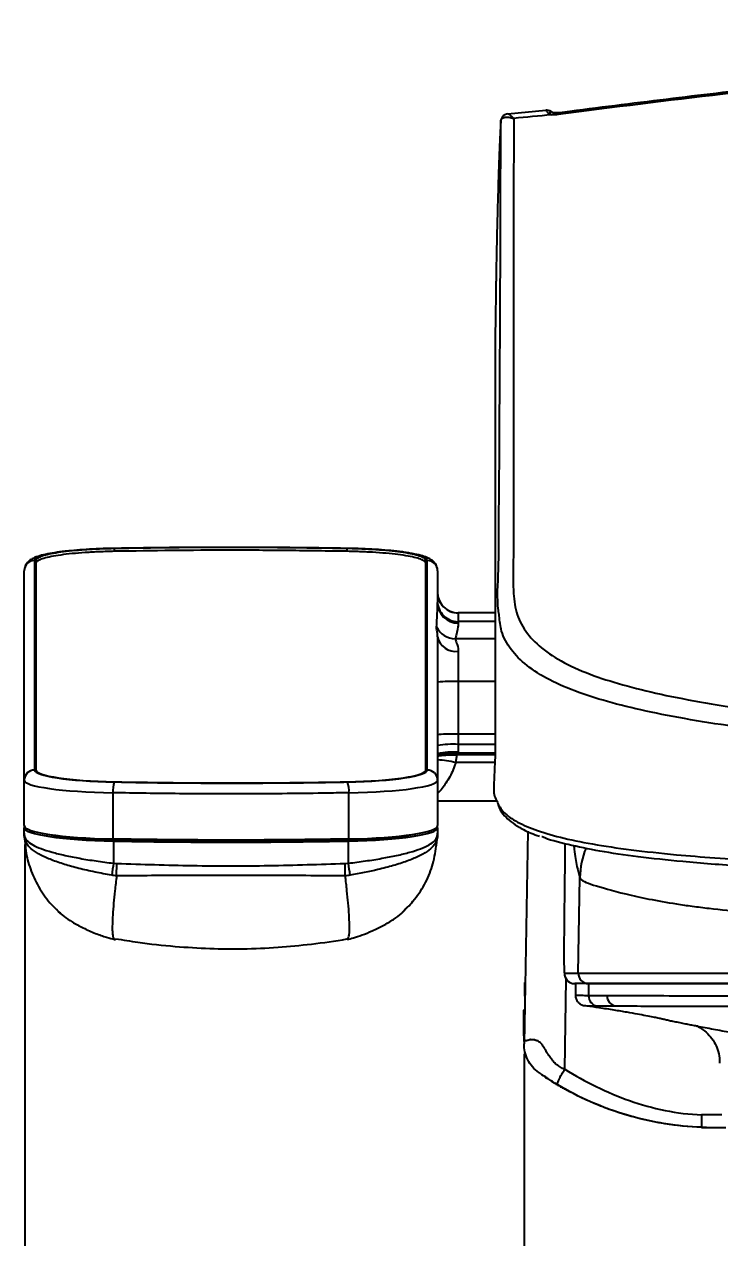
# Model space of a CAD drawing. Header units: millimetres. Extents: x 51 to 1323, y -33 to 865.
# Drawn here: x 775.6 to 876.6, y 61.4 to 237.6 of the extents above; entities that cross this region are included whole.
import ezdxf

# ---------------------------------------------------------------- set-up
doc = ezdxf.new("R2010")
doc.units = ezdxf.units.MM
doc.header["$LTSCALE"] = 20
doc.layers.add('____', color=7, linetype='Continuous')
doc.styles.add('style1', font='gbeitc.shx')
doc.styles.add('유형1', font='gbeitc.shx', dxfattribs={"height": 8})
doc.dimstyles.new('ISO-25', dxfattribs={"dimtxt": 2.5, "dimasz": 3, "dimexe": 1.25, "dimexo": 0.5, "dimgap": 1, "dimtad": 3, "dimtoh": 1, "dimdsep": 46, "dimtxsty": '유형1', "dimcen": 2.5, "dimclrd": 5, "dimclre": 5, "dimclrt": 5, "dimadec": 0, "dimazin": 0, "dimtfac": 1, "dimtmove": 0, "dimatfit": 3, "dimfxl": 1, "dimarcsym": 0})

# ---------------------------------------------------------------- blocks, each defined once
blk = doc.blocks.new('*D7')
at = {"layer": '____', "color": 2, "lineweight": -2, "transparency": 16777216}
for p, q in [((848.19, 88.12), (848.19, 23.41)), ((1247.8, 88.92), (1247.8, 23.41)), ((858.19, 25.91), (1237.8, 25.91))]:
    blk.add_line(p, q, dxfattribs=at)
at = {"layer": '____', "color": 2, "transparency": 16777216}
for points in [[(858.19, 27.57), (858.19, 24.24), (848.19, 25.91)], [(1237.8, 27.57), (1237.8, 24.24), (1247.8, 25.91)]]:
    blk.add_solid(points, dxfattribs=at)
at = {"layer": 'Defpoints', "color": 0, "transparency": 16777216}
for p in [(1247.8, 89.92), (848.19, 89.12), (1247.8, 25.91)]:
    blk.add_point(p, dxfattribs=at)
at = {"layer": '____', "color": 2, "transparency": 16777216, "insert": (1047.99, 32.91), "char_height": 12, "attachment_point": 5, "style": 'style1'}
blk.add_mtext('400', dxfattribs=at)
blk = doc.blocks.new('*D8')
at = {"layer": '____', "color": 2, "lineweight": -2, "transparency": 16777216}
for p, q in [((775.68, 118.5), (775.68, -5.75)), ((1247.8, 87.92), (1247.8, -5.75)), ((785.68, -3.25), (1237.8, -3.25))]:
    blk.add_line(p, q, dxfattribs=at)
at = {"layer": '____', "color": 2, "transparency": 16777216}
for points in [[(785.68, -1.59), (785.68, -4.92), (775.68, -3.25)], [(1237.8, -1.59), (1237.8, -4.92), (1247.8, -3.25)]]:
    blk.add_solid(points, dxfattribs=at)
at = {"layer": 'Defpoints', "color": 0, "transparency": 16777216}
for p in [(775.68, 119.5), (1247.8, 88.92), (1247.8, -3.25)]:
    blk.add_point(p, dxfattribs=at)
at = {"layer": '____', "color": 2, "transparency": 16777216, "insert": (1011.74, 3.75), "char_height": 12, "attachment_point": 5, "style": 'style1'}
blk.add_mtext('472', dxfattribs=at)
blk = doc.blocks.new('*D9')
at = {"layer": '____', "color": 2, "lineweight": -2, "transparency": 16777216}
for p, q in [((1251.98, 132.02), (1251.98, -32.62)), ((775.68, 117.5), (775.68, -32.62)), ((1241.98, -30.12), (785.68, -30.12))]:
    blk.add_line(p, q, dxfattribs=at)
at = {"layer": '____', "color": 2, "transparency": 16777216}
for points in [[(785.68, -28.46), (785.68, -31.79), (775.68, -30.12)], [(1241.98, -28.46), (1241.98, -31.79), (1251.98, -30.12)]]:
    blk.add_solid(points, dxfattribs=at)
at = {"layer": 'Defpoints', "color": 0, "transparency": 16777216}
for p in [(1251.98, 133.02), (775.68, 118.5), (775.68, -30.12)]:
    blk.add_point(p, dxfattribs=at)
at = {"layer": '____', "color": 2, "transparency": 16777216, "insert": (1013.83, -23.12), "char_height": 12, "attachment_point": 5, "style": 'style1'}
blk.add_mtext('476', dxfattribs=at)

msp = doc.modelspace()

# ---------------------------------------------------------------- linework, layer by layer
at = {"color": 7, "linetype": 'Continuous', "lineweight": 25}
for p, q in [((851.35, 225.06), (845.82, 224.52)), ((851.47, 225.09), (851.36, 225.09)), ((851.36, 225.09), (851.42, 225.09)), ((788.72, 161.05), (788.72, 161.45)), ((822.52, 161.05), (822.52, 161.45)), ((777.12, 159.73), (777.12, 129.32)), ((777.32, 159.73), (777.32, 129.32)), ((833.92, 129.32), (833.92, 159.73)), ((834.12, 129.32), (834.12, 159.73)), ((775.62, 127.83), (775.62, 158.24)), ((835.62, 158.24), (835.62, 153.62)), ((835.61, 153.17), (835.62, 153.62)), ((843.99, 152.11), (838.62, 152.11)), ((838.62, 152.11), (838.62, 152.1)), ((838.62, 152.1), (838.62, 150.85)), ((843.99, 152.1), (838.62, 152.1)), ((838.62, 150.85), (838.62, 150.63)), ((843.99, 150.85), (838.62, 150.85)), ((835.62, 148.64), (835.62, 127.83)), ((843.99, 148.36), (838.18, 148.36)), ((838.62, 146.55), (838.62, 142.17)), ((838.62, 142.17), (838.62, 134.53)), ((843.99, 142.17), (838.62, 142.17)), ((838.62, 134.53), (838.62, 133.03)), ((843.99, 134.53), (838.62, 134.53)), ((838.62, 133.03), (838.62, 131.88)), ((843.99, 133.03), (838.62, 133.03)), ((843.99, 131.69), (835.62, 131.69)), ((838.42, 131.53), (838.24, 130.4)), ((843.93, 130.4), (838.24, 130.4)), ((843.98, 131.53), (838.42, 131.53)), ((843.99, 131.73), (838.62, 131.73)), ((775.62, 121.24), (775.62, 127.83)), ((835.62, 127.83), (835.62, 121.24)), ((788.49, 126), (788.49, 119.3)), ((822.76, 119.3), (822.76, 126)), ((835.62, 124.82), (844.2, 124.82)), ((775.62, 121.24), (775.62, 120.94)), ((775.62, 120.16), (775.62, 120.94)), ((835.62, 120.94), (835.62, 121.24)), ((835.62, 120.94), (835.62, 120.16)), ((848.71, 120.44), (848.18, 89.58)), ((788.56, 119), (788.56, 115.78)), ((822.68, 115.78), (822.68, 119)), ((788.56, 115.78), (789.05, 115.72)), ((789.02, 113.95), (789.05, 115.72)), ((822.19, 115.72), (822.68, 115.78)), ((822.22, 113.96), (822.19, 115.75)), ((856.05, 99.83), (856.29, 113.7)), ((830.93, 109.1), (831.27, 109.46)), ((788.7, 104.73), (788.88, 104.71)), ((854.03, 99.83), (856.05, 99.83)), ((854.08, 85.87), (854.3, 98.96)), ((856.05, 99.83), (944.25, 99.83)), ((848.27, 98.45), (848.33, 98.45)), ((848.27, 98.45), (848.28, 98.45)), ((848.34, 94.43), (848.27, 98.45)), ((848.28, 98.45), (848.33, 98.45)), ((857.55, 98.3), (855.53, 98.3)), ((855.64, 98.3), (855.64, 96.61)), ((857.55, 98.3), (857.55, 96.53)), ((857.55, 98.3), (953.01, 98.3)), ((945.29, 98.3), (857.55, 98.3)), ((855.64, 96.61), (855.64, 96.61)), ((848.26, 94.43), (848.09, 94.43)), ((858.61, 95.07), (858.76, 95.06)), ((848.1, 91.46), (848.13, 89.92)), ((848.1, 91.46), (848.21, 91.46)), ((876.91, 79.26), (873.96, 79.26)), ((873.96, 77.43), (877.47, 77.43))]:
    msp.add_line(p, q, dxfattribs=at)
at = {"color": 7, "linetype": 'Continuous', "lineweight": 25, "flags": 128}
msp.add_lwpolyline([(853.31, 224.7), (853.3, 224.7), (853.21, 224.62), (853.15, 224.44)], dxfattribs=at)
at = {"color": 7, "linetype": 'Continuous', "lineweight": 25}
for centre, radius, start, end in [((851.46, 224.09), 1, 89.5017, 92.435), ((777.11, 158.23), 1.49, 89.7554, 179.7528), ((834.13, 158.23), 1.49, 0.2472, 90.2455), ((838.62, 155.11), 3, 180, 270), ((838.62, 155.1), 3, 180.0393, 270.0393), ((838.62, 153.84), 3, 180.0393, 270.0393), ((838.62, 153.63), 3, 180.045, 270.0449), ((838.19, 151.37), 3.01, 205.6099, 269.9185), ((838.23, 149.2), 2.67, 192.0219, 278.3309), ((837.87, 120.6), 21.58, 88.0109, 95.9867), ((837.87, 117.96), 15.09, 87.1584, 98.5822), ((837.87, 117.43), 14.47, 87.0366, 98.9552), ((833.6, 107.91), 22.97, 78.3419, 84.9471), ((777.11, 127.82), 1.49, 89.7554, 179.7528), ((834.13, 127.82), 1.49, 0.2472, 90.2455), ((792.34, 126.27), 3.87, 160.4536, 184.0057), ((818.9, 126.27), 3.87, 355.9953, 19.547), ((868.27, 113.47), 11.98, 157.8922, 178.9258), ((823.53, 109.95), 35.44, 170.5341, 173.3925), ((787.71, 109.95), 35.44, 6.6056, 9.4642), ((855.53, 99.8), 1.5, 178.997, 269.9969), ((857.55, 99.8), 1.5, 178.9929, 269.9925), ((859.05, 96.53), 1.5, 179.995, 258.8144), ((861.72, 96.53), 1.5, 179.7878, 258.3792), ((875.53, 121.43), 44, 235.7197, 236.8939), ((875.53, 121.43), 44, 236.8939, 236.9081)]:
    msp.add_arc(centre, radius, start, end, dxfattribs=at)
for centre, major_axis, ratio, start_param, end_param in [((790.62, 159.73), (13.5, 0), 0.130668, 1.713967, 3.141592), ((820.62, 159.73), (13.5, 0), 0.130668, 6.283184, 7.710809), ((838.62, 134.4), (3, 0), 0.042521, 1.570796, 3.141593), ((835.32, 131.88), (3.3, 0), 0.999997, 6.239788, 6.283185), ((790.62, 129.32), (13.5, 0), 0.13093, 3.141592, 4.569538), ((790.62, 129.32), (13.3, 0), 0.13093, 3.141592, 4.569538), ((820.62, 129.32), (13.3, 0), 0.13093, 4.855237, 6.283184), ((820.62, 129.32), (13.5, 0), 0.13093, 4.855237, 6.283184), ((790.62, 127.83), (15, 0), 0.12307, 3.141592, 4.569538), ((820.62, 127.83), (15, 0), 0.12307, 4.855237, 6.283184), ((790.62, 121.24), (15, 0), 0.13093, 3.141592, 4.569538), ((790.62, 120.94), (15, 0), 0.13093, 3.141592, 4.574911), ((790.62, 120.94), (13.7, 0), 0.13093, 3.680254, 4.569538), ((820.62, 120.94), (13.7, 0), 0.13093, 4.855237, 5.744522), ((820.62, 120.94), (15, 0), 0.13093, 4.849857, 6.283184), ((820.62, 121.24), (15, 0), 0.13093, 4.855237, 6.283184), ((848.14, 91.43), (-0.05, 3), 0.013961, 6.282942, 7.84501)]:
    msp.add_ellipse(centre, major_axis=major_axis, ratio=ratio, start_param=start_param, end_param=end_param, dxfattribs=at)
for points, knots in [([(1047.96, 237.33), (1039.73, 237.33), (1031.51, 237.26), (1015.06, 236.99), (1006.85, 236.78), (982.25, 235.96), (965.91, 235.14), (945.55, 233.78), (941.48, 233.49), (933.36, 232.88), (929.3, 232.56), (917.16, 231.55), (909.1, 230.81), (893.02, 229.2), (885, 228.34), (869.03, 226.48), (861.07, 225.49), (853.15, 224.44)], [0, 0, 0, 0, 0.125, 0.125, 0.25, 0.25, 0.5, 0.5, 0.5625, 0.5625, 0.625, 0.625, 0.75, 0.75, 0.875, 0.875, 1, 1, 1, 1]), ([(1047.96, 237.55), (1042.95, 237.55), (1032.66, 237.56), (1017.29, 237.28), (1002.11, 236.86), (987.46, 236.33), (972.96, 235.67), (958.36, 234.85), (943.55, 233.88), (928.73, 232.76), (913.88, 231.48), (899.04, 230.06), (884.31, 228.5), (869.58, 226.76), (859.29, 225.49), (853.82, 224.75), (853.31, 224.68)], [0, 0, 0, 0, 0.0763167, 0.1565265, 0.2339624, 0.3075817, 0.3801005, 0.4555315, 0.5313349, 0.6075062, 0.6840301, 0.7608891, 0.8380677, 0.9135975, 0.9919309, 1, 1, 1, 1]), ([(844.79, 223.47), (844.8, 223.63), (844.86, 223.76), (845.02, 223.9), (845.08, 223.94), (845.23, 224.01), (845.3, 224.04), (845.56, 224.09), (845.76, 224.09), (846.09, 224.04), (846.2, 224.02), (846.37, 223.98), (846.43, 223.96), (846.55, 223.92), (846.61, 223.9), (846.67, 223.88)], [0, 0, 0, 0, 0.25, 0.25, 0.375, 0.375, 0.5, 0.5, 0.75, 0.75, 0.875, 0.875, 0.9375, 0.9375, 1, 1, 1, 1]), ([(845.82, 224.54), (845.68, 224.52), (845.41, 224.47), (845.05, 224.19), (844.84, 223.85), (844.82, 223.61), (844.81, 223.52)], [0, 0, 0, 0, 0.294846, 0.561288, 0.826249, 1, 1, 1, 1]), ([(845.82, 224.53), (845.82, 224.54), (845.86, 224.6), (846.17, 224.38), (846.49, 224.07), (846.63, 223.93), (846.66, 223.89), (846.67, 223.88), (846.67, 223.88)], [0, 0, 0, 0, 0.036709, 0.633353, 0.912373, 0.977371, 0.995585, 1, 1, 1, 1]), ([(846.67, 223.88), (846.67, 221.18), (846.67, 215.78), (846.66, 208.6), (846.66, 201.99), (846.65, 195.21), (846.64, 188.38), (846.64, 181.67), (846.64, 174.7), (846.62, 167.73), (846.67, 161.02), (846.51, 155.95), (846.9, 152.16), (848.28, 149.41), (850.56, 146.98), (853.86, 144.84), (858.04, 143.03), (863.03, 141.48), (868.68, 140.12), (875.24, 138.9), (881.2, 137.96), (885.31, 137.47), (886.62, 137.31)], [0, 0, 0, 0, 0.0397605, 0.0795699, 0.1194031, 0.1591961, 0.2135662, 0.2679624, 0.3223461, 0.4019506, 0.4815866, 0.5612083, 0.6098715, 0.6586494, 0.7074508, 0.7561993, 0.8048378, 0.8483655, 0.8920475, 0.935789, 0.9795075, 1, 1, 1, 1]), ([(851.36, 225.09), (851.38, 225.08), (851.39, 225.06), (851.43, 224.98), (851.46, 224.92), (851.56, 224.78), (851.63, 224.7), (851.8, 224.58), (851.86, 224.54), (852.01, 224.47), (852.09, 224.44), (852.18, 224.41)], [0, 0, 0, 0, 0.25, 0.25, 0.5, 0.5, 0.75, 0.75, 0.875, 0.875, 1, 1, 1, 1]), ([(852.23, 224.78), (852.21, 224.8), (852.15, 224.86), (851.91, 225.01), (851.63, 225.1), (851.46, 225.08), (851.42, 225.08)], [0, 0, 0, 0, 0.175933, 0.453633, 0.852682, 1, 1, 1, 1]), ([(852.23, 224.77), (852.22, 224.78), (852.16, 224.85), (852.05, 224.88), (851.95, 224.85), (851.91, 224.79), (851.9, 224.74), (851.91, 224.7), (851.92, 224.66), (851.93, 224.64), (851.95, 224.6), (851.97, 224.57), (851.99, 224.55), (852.01, 224.53), (852.03, 224.51), (852.04, 224.5), (852.06, 224.49), (852.07, 224.48), (852.09, 224.47), (852.1, 224.46), (852.12, 224.44), (852.14, 224.43), (852.17, 224.41), (852.18, 224.41)], [0, 0, 0, 0, 0.065257, 0.250876, 0.409358, 0.521185, 0.605664, 0.671951, 0.677236, 0.729511, 0.772255, 0.79522, 0.826712, 0.853061, 0.875217, 0.881381, 0.899126, 0.914153, 0.9269, 0.93773, 0.942061, 0.981103, 1, 1, 1, 1]), ([(853.31, 224.71), (853.29, 224.7), (853.08, 224.67), (852.74, 224.67), (852.38, 224.71), (852.23, 224.78), (852.24, 224.78), (852.24, 224.77)], [0, 0, 0, 0, 0.040011, 0.316378, 0.572972, 0.849365, 1, 1, 1, 1]), ([(844.58, 151.67), (844.53, 151.94), (844.2, 153.91), (844.55, 158.29), (844.5, 165.15), (844.59, 172.31), (844.62, 179.39), (844.66, 186.16), (844.7, 193.12), (844.73, 200.16), (844.76, 207.19), (844.78, 214.84), (844.79, 220.59), (844.79, 223.47)], [0, 0, 0, 0, 0.021719, 0.160712, 0.299734, 0.438698, 0.531318, 0.623959, 0.716556, 0.787401, 0.858325, 0.929209, 1, 1, 1, 1]), ([(844.79, 223.35), (844.73, 222.32), (844.67, 221), (844.55, 217.83), (844.48, 215.99), (844.42, 213.86)], [0, 0, 0, 0, 0.5, 0.5, 1, 1, 1, 1]), ([(844.42, 213.86), (844.4, 213.43), (844.39, 212.97), (844.36, 211.99), (844.35, 211.48), (844.3, 209.89), (844.28, 208.76), (844.24, 207.25), (844.23, 206.94), (844.22, 206.32), (844.21, 206.01), (844.19, 205.07), (844.18, 204.44), (844.16, 203.16), (844.14, 202.51), (844.13, 201.53), (844.12, 201.2), (844.11, 200.54), (844.1, 200.22), (844.08, 198.59), (844.06, 197.32), (844.04, 195.75), (844.03, 195.44), (844.02, 194.82), (844.02, 194.52), (844.01, 193.63), (844, 193.05), (843.99, 191.93), (843.99, 191.38), (843.98, 190.33), (843.98, 189.83), (843.97, 188.41), (843.97, 187.58), (843.97, 186.85)], [0, 0, 0, 0, 0.0625, 0.0625, 0.125, 0.125, 0.25, 0.25, 0.28125, 0.28125, 0.3125, 0.3125, 0.375, 0.375, 0.4375, 0.4375, 0.46875, 0.46875, 0.5, 0.5, 0.625, 0.625, 0.65625, 0.65625, 0.6875, 0.6875, 0.75, 0.75, 0.8125, 0.8125, 0.875, 0.875, 1, 1, 1, 1]), ([(843.97, 186.85), (843.97, 183.73), (843.99, 180.77), (844, 175.2), (844, 172.58), (844, 170.13)], [0, 0, 0, 0, 0.5, 0.5, 1, 1, 1, 1]), ([(844, 170.13), (844, 168.51), (844, 164.31), (844, 158.62), (843.99, 153), (843.99, 148.23), (843.99, 143.61), (843.99, 139.19), (843.98, 135.11), (844.03, 131.85), (843.87, 129.17), (843.78, 126.99), (843.77, 125.57), (844.17, 124.92), (844.21, 124.84)], [0, 0, 0, 0, 0.0521443, 0.135696, 0.2193689, 0.30313, 0.386802, 0.4976235, 0.6084792, 0.7193222, 0.8088724, 0.8984585, 0.987988, 1, 1, 1, 1]), ([(788.67, 161.48), (788.3, 161.48), (787.25, 161.45), (785.56, 161.38), (783.66, 161.26), (781.91, 161.1), (780.34, 160.91), (778.97, 160.68), (777.82, 160.4), (777.01, 160.11), (776.41, 159.76), (775.97, 159.34), (775.67, 158.81), (775.63, 158.4), (775.62, 158.24)], [0, 0, 0, 0, 0.054044, 0.157096, 0.260396, 0.364067, 0.468397, 0.573944, 0.682018, 0.796605, 0.863607, 0.915802, 0.965489, 1, 1, 1, 1]), ([(788.72, 161.45), (787.99, 161.43), (786.52, 161.39), (784.45, 161.27), (782.55, 161.12), (780.87, 160.92), (779.48, 160.69), (778.4, 160.43), (777.67, 160.15), (777.35, 159.91), (777.33, 159.77), (777.32, 159.73)], [0, 0, 0, 0, 0.118021, 0.236042, 0.354059, 0.472077, 0.590167, 0.708259, 0.826472, 0.944686, 1, 1, 1, 1]), ([(788.72, 161.05), (787.99, 161.03), (786.52, 160.99), (784.45, 160.87), (782.55, 160.72), (780.87, 160.52), (779.48, 160.29), (778.4, 160.03), (777.67, 159.75), (777.35, 159.52), (777.33, 159.37), (777.32, 159.33)], [0, 0, 0, 0, 0.118021, 0.236042, 0.354059, 0.472077, 0.590167, 0.708259, 0.826472, 0.944686, 1, 1, 1, 1]), ([(822.55, 161.47), (819.77, 161.52), (814.2, 161.61), (805.74, 161.64), (797.21, 161.61), (791.53, 161.52), (788.69, 161.47)], [0, 0, 0, 0, 0.24742, 0.494841, 0.74742, 1, 1, 1, 1]), ([(822.52, 161.45), (819.68, 161.49), (814.01, 161.58), (805.5, 161.62), (797.05, 161.58), (791.5, 161.49), (788.72, 161.45)], [0, 0, 0, 0, 0.252796, 0.505593, 0.752174, 1, 1, 1, 1]), ([(822.52, 161.05), (819.68, 161.09), (814.01, 161.18), (805.5, 161.22), (797.05, 161.18), (791.5, 161.09), (788.72, 161.05)], [0, 0, 0, 0, 0.252796, 0.505593, 0.752174, 1, 1, 1, 1]), ([(833.92, 159.73), (833.88, 159.82), (833.81, 160.02), (833.23, 160.3), (832.3, 160.57), (831.05, 160.82), (829.5, 161.03), (827.69, 161.21), (825.69, 161.34), (823.93, 161.42), (822.86, 161.44), (822.52, 161.45)], [0, 0, 0, 0, 0.118301, 0.236603, 0.354907, 0.473211, 0.591458, 0.709705, 0.827834, 0.945962, 1, 1, 1, 1]), ([(833.92, 159.33), (833.88, 159.42), (833.81, 159.62), (833.23, 159.91), (832.3, 160.17), (831.05, 160.42), (829.5, 160.63), (827.69, 160.81), (825.69, 160.94), (823.93, 161.02), (822.86, 161.04), (822.52, 161.05)], [0, 0, 0, 0, 0.118301, 0.236603, 0.354907, 0.473211, 0.591458, 0.709705, 0.827834, 0.945962, 1, 1, 1, 1]), ([(831.57, 160.78), (831.35, 160.82), (830.68, 160.94), (829.31, 161.11), (827.54, 161.27), (825.62, 161.39), (823.94, 161.45), (822.91, 161.48), (822.57, 161.48)], [0, 0, 0, 0, 0.103785, 0.307943, 0.508051, 0.70631, 0.903619, 1, 1, 1, 1]), ([(835.62, 158.24), (835.59, 158.48), (835.53, 158.96), (835.15, 159.48), (834.73, 159.83), (834.18, 160.13), (833.42, 160.4), (832.54, 160.62), (831.83, 160.74), (831.57, 160.78)], [0, 0, 0, 0, 0.107889, 0.208528, 0.316159, 0.451744, 0.65422, 0.877991, 1, 1, 1, 1]), ([(835.47, 150.07), (835.53, 150.95), (835.6, 152.01), (835.61, 153), (835.61, 153.17)], [0, 0, 0, 0, 0.830049, 1, 1, 1, 1]), ([(1047.96, 127.67), (1043.86, 127.67), (1035.63, 127.69), (1023.36, 127.79), (1011.24, 127.96), (998.6, 128.2), (985.57, 128.54), (972.3, 128.96), (959.58, 129.45), (947.57, 130), (936.31, 130.59), (925.75, 131.21), (915.84, 131.89), (906.59, 132.6), (897.54, 133.41), (888.8, 134.31), (880.49, 135.33), (873.06, 136.45), (866.5, 137.68), (860.82, 139.04), (855.87, 140.58), (851.73, 142.36), (848.45, 144.42), (846.16, 146.77), (844.83, 149.15), (844.65, 150.92), (844.58, 151.67)], [0, 0, 0, 0, 0.033476, 0.067056, 0.100639, 0.13412, 0.173934, 0.213889, 0.253868, 0.293715, 0.332716, 0.371833, 0.411012, 0.450171, 0.489208, 0.534936, 0.580809, 0.626777, 0.672768, 0.718697, 0.764463, 0.814165, 0.863977, 0.913835, 0.963662, 1, 1, 1, 1]), ([(835.62, 148.64), (835.62, 148.73), (835.61, 149.13), (835.49, 149.67), (835.48, 149.93), (835.47, 150.07)], [0, 0, 0, 0, 0.117597, 0.543614, 1, 1, 1, 1]), ([(838.62, 150.63), (838.61, 150.45), (838.57, 149.83), (838.35, 148.98), (838.18, 148.36)], [0, 0, 0, 0, 0.279215, 1, 1, 1, 1]), ([(838.18, 148.36), (838.2, 148.25), (838.25, 148.03), (838.59, 147.26), (838.61, 146.69), (838.62, 146.55)], [0, 0, 0, 0, 0.4309155, 0.8678997, 1, 1, 1, 1]), ([(838.62, 131.73), (838.28, 131.73), (837.6, 131.72), (836.69, 131.67), (836.07, 131.6), (835.75, 131.53), (835.64, 131.5), (835.62, 131.5)], [0, 0, 0, 0, 0.25317, 0.50624, 0.762441, 0.944617, 1, 1, 1, 1]), ([(835.62, 131.34), (835.75, 131.36), (836.02, 131.42), (836.79, 131.49), (837.63, 131.53), (838.2, 131.53), (838.42, 131.53)], [0, 0, 0, 0, 0.243288, 0.526552, 0.813135, 1, 1, 1, 1]), ([(838.24, 130.4), (838.19, 130.24), (837.91, 129.32), (837.17, 127.82), (836.21, 126.5), (835.75, 126.02), (835.62, 125.89)], [0, 0, 0, 0, 0.082155, 0.478412, 0.860999, 1, 1, 1, 1]), ([(788.7, 127.57), (791.48, 127.52), (797.04, 127.43), (805.5, 127.4), (814.03, 127.43), (819.7, 127.52), (822.54, 127.57)], [0, 0, 0, 0, 0.2474218, 0.4948435, 0.7474218, 1, 1, 1, 1]), ([(788.73, 127.59), (791.56, 127.55), (797.24, 127.46), (805.74, 127.42), (814.19, 127.46), (819.73, 127.55), (822.51, 127.59)], [0, 0, 0, 0, 0.252795, 0.505591, 0.752174, 1, 1, 1, 1]), ([(822.76, 126), (821.77, 125.99), (816.81, 125.9), (808.59, 125.83), (798.11, 125.85), (791.7, 125.95), (788.49, 126)], [0, 0, 0, 0, 0.087272, 0.436769, 0.717467, 1, 1, 1, 1]), ([(844.21, 124.84), (844.45, 124.34), (844.94, 123.27), (846.81, 121.9), (849.58, 120.63), (853.31, 119.52), (857.97, 118.55), (863.57, 117.71), (869.6, 117.06), (875.8, 116.55), (881.94, 116.15), (889, 115.78), (897.1, 115.45), (906.38, 115.17), (916.44, 114.95), (927.25, 114.77), (938.35, 114.63), (949.65, 114.54), (961.03, 114.47), (972.93, 114.42), (985.32, 114.39), (998.19, 114.37), (1011.46, 114.35), (1024.99, 114.35), (1037.2, 114.35), (1044.87, 114.35), (1047.96, 114.34)], [0, 0, 0, 0, 0.0454256, 0.094919, 0.1445687, 0.1942845, 0.2439843, 0.2935967, 0.3430652, 0.3802387, 0.4174314, 0.4546017, 0.4976546, 0.5408517, 0.5840711, 0.6272172, 0.6702271, 0.7080917, 0.7460559, 0.7840024, 0.8218426, 0.8598933, 0.8980818, 0.9362607, 0.9742981, 1, 1, 1, 1]), ([(844.33, 124.52), (844.43, 124.22), (844.65, 123.58), (845.31, 122.64), (846.29, 121.76), (847.56, 120.93), (848.91, 120.24), (850, 119.84), (850.41, 119.69)], [0, 0, 0, 0, 0.147536, 0.313551, 0.489282, 0.670564, 0.87413, 1, 1, 1, 1]), ([(788.32, 114.03), (787.5, 114.18), (785.84, 114.48), (783.53, 115.02), (781.39, 115.61), (779.53, 116.25), (777.97, 116.95), (776.77, 117.7), (775.97, 118.53), (775.69, 119.22), (775.63, 119.76), (775.62, 119.96), (775.62, 120.08), (775.62, 120.15), (775.62, 120.16)], [0, 0, 0, 0, 0.116128, 0.235665, 0.351765, 0.471173, 0.588407, 0.708955, 0.827358, 0.949301, 0.973846, 0.986271, 0.998822, 1, 1, 1, 1]), ([(775.62, 120.16), (775.62, 120.15), (775.62, 119.99), (775.66, 119.59), (775.98, 119.03), (776.79, 118.45), (778.01, 117.89), (779.59, 117.38), (781.5, 116.91), (783.66, 116.48), (786.04, 116.1), (787.72, 115.88), (788.56, 115.78)], [0, 0, 0, 0, 0.0011575, 0.0499328, 0.1692959, 0.2887136, 0.4075758, 0.5264347, 0.6446018, 0.7627656, 0.8813845, 1, 1, 1, 1]), ([(822.68, 115.78), (823.51, 115.88), (825.19, 116.1), (827.56, 116.48), (829.74, 116.9), (831.63, 117.37), (833.23, 117.89), (834.44, 118.44), (835.26, 119.04), (835.58, 119.59), (835.62, 119.99), (835.62, 120.15), (835.62, 120.16)], [0, 0, 0, 0, 0.1168863, 0.237236, 0.3537106, 0.4735684, 0.5907281, 0.7112906, 0.8289505, 0.9500664, 0.9988427, 1, 1, 1, 1]), ([(835.62, 120.16), (835.62, 120.15), (835.62, 119.91), (835.6, 119.56), (835.47, 118.97), (835.06, 118.24), (834.16, 117.48), (832.87, 116.74), (831.22, 116.06), (829.24, 115.43), (826.53, 114.71), (824.3, 114.29), (822.92, 114.03)], [0, 0, 0, 0, 0.001178, 0.046603, 0.092651, 0.209377, 0.326169, 0.444389, 0.562602, 0.682983, 0.803357, 1, 1, 1, 1]), ([(775.68, 119.5), (775.71, 118.86), (775.8, 117.31), (776.46, 114.89), (777.63, 112.34), (779.12, 110.15), (780.36, 109.01), (780.9, 108.51)], [0, 0, 0, 0, 0.153868, 0.371826, 0.596369, 0.82516, 1, 1, 1, 1]), ([(822.76, 119.3), (819.92, 119.25), (814.23, 119.16), (805.64, 119.13), (797.03, 119.16), (791.34, 119.25), (788.49, 119.3)], [0, 0, 0, 0, 0.249361, 0.500007, 0.749361, 1, 1, 1, 1]), ([(788.56, 119), (791.41, 118.95), (797.11, 118.86), (805.37, 118.83), (813.31, 118.86), (818.95, 118.93), (822.07, 118.99), (822.68, 119)], [0, 0, 0, 0, 0.250937, 0.503081, 0.724242, 0.946289, 1, 1, 1, 1]), ([(822.57, 119.17), (822.13, 119.16), (819.1, 119.11), (813.43, 119.03), (805.34, 119), (797.07, 119.03), (791.46, 119.12), (788.67, 119.17)], [0, 0, 0, 0, 0.039032, 0.27034, 0.501644, 0.752458, 1, 1, 1, 1]), ([(832.93, 111.44), (832.93, 111.44), (833.23, 111.84), (834.02, 113.18), (834.72, 114.79), (835.2, 116.74), (835.41, 117.98), (835.52, 118.89), (835.56, 119.28), (835.57, 119.47)], [0, 0, 0, 0, 0.000291, 0.164944, 0.524088, 0.696009, 0.855892, 0.93081, 1, 1, 1, 1]), ([(1047.96, 113.33), (1044.89, 113.33), (1037.33, 113.33), (1025.32, 113.33), (1011.94, 113.34), (998.7, 113.35), (985.82, 113.37), (973.51, 113.41), (961.71, 113.45), (950.35, 113.52), (939.75, 113.61), (929.96, 113.72), (920.94, 113.86), (912.36, 114.03), (904.24, 114.24), (896.6, 114.49), (890.06, 114.76), (884.49, 115.04), (879.75, 115.33), (875.31, 115.65), (870.14, 116.09), (864.59, 116.69), (859.03, 117.51), (854.46, 118.48), (851.73, 119.18), (850.78, 119.61), (850.77, 119.62)], [0, 0, 0, 0, 0.030011, 0.07386, 0.11771, 0.162887, 0.208067, 0.251877, 0.29569, 0.34049, 0.385293, 0.426749, 0.468244, 0.509708, 0.552349, 0.595022, 0.637669, 0.670248, 0.702827, 0.735572, 0.768317, 0.825626, 0.882984, 0.9403, 0.999238, 1, 1, 1, 1]), ([(854.12, 118.62), (854.1, 117.29), (854.07, 113.81), (854.03, 110.18), (854, 107.93)], [0, 0, 0, 0, 0.381537, 1, 1, 1, 1]), ([(855.41, 118.31), (855.43, 118.14), (855.56, 117.01), (855.85, 115.13), (856.14, 114.18), (856.29, 113.7)], [0, 0, 0, 0, 0.081717, 0.540876, 1, 1, 1, 1]), ([(789.06, 115.75), (792.71, 115.63), (800.05, 115.38), (811.16, 115.38), (818.52, 115.63), (822.19, 115.75)], [0, 0, 0, 0, 0.331865, 0.666702, 1, 1, 1, 1]), ([(789.02, 113.95), (789.02, 113.95), (788.79, 113.96), (788.55, 113.99), (788.32, 114.03)], [0, 0, 0, 0, 0.000084, 1, 1, 1, 1]), ([(789.02, 113.95), (788.93, 113.21), (788.77, 111.8), (788.58, 109.9), (788.46, 108.25), (788.4, 106.88), (788.4, 105.84), (788.48, 105), (788.63, 104.83), (788.71, 104.73)], [0, 0, 0, 0, 0.142241, 0.271007, 0.413314, 0.54892, 0.681216, 0.814821, 1, 1, 1, 1]), ([(822.22, 113.96), (818.41, 113.97), (810.76, 113.99), (799.61, 113.99), (792.39, 113.97), (789.02, 113.96)], [0, 0, 0, 0, 0.345168, 0.694263, 1, 1, 1, 1]), ([(822.92, 114.03), (822.69, 113.99), (822.46, 113.96), (822.22, 113.95), (822.22, 113.95)], [0, 0, 0, 0, 0.999916, 1, 1, 1, 1]), ([(822.53, 104.73), (822.62, 104.83), (822.76, 105.01), (822.84, 105.85), (822.84, 106.89), (822.78, 108.26), (822.66, 109.92), (822.47, 111.81), (822.31, 113.21), (822.22, 113.95)], [0, 0, 0, 0, 0.186304, 0.32011, 0.452494, 0.58801, 0.730023, 0.858408, 1, 1, 1, 1]), ([(856.29, 113.7), (856.39, 113.46), (856.61, 113.27), (857.27, 112.94), (857.72, 112.79), (859.39, 112.27), (860.96, 111.81), (864.97, 110.83), (867.42, 110.33), (871.06, 109.76), (871.82, 109.65), (873.39, 109.44), (874.2, 109.33), (876.72, 109.04), (878.5, 108.87), (884.13, 108.39), (888.29, 108.14), (897.4, 107.73), (902.35, 107.56), (910.37, 107.38), (913.15, 107.33), (917.46, 107.28), (918.93, 107.27), (921.91, 107.25), (923.42, 107.24), (931.07, 107.24), (937.53, 107.32), (944.34, 107.47)], [0, 0, 0, 0, 0.0625, 0.0625, 0.125, 0.125, 0.25, 0.25, 0.375, 0.375, 0.40625, 0.40625, 0.4375, 0.4375, 0.5, 0.5, 0.625, 0.625, 0.75, 0.75, 0.8125, 0.8125, 0.84375, 0.84375, 0.875, 0.875, 1, 1, 1, 1]), ([(830.46, 108.62), (831.01, 109.14), (831.9, 109.98), (832.64, 111.03), (832.93, 111.44)], [0, 0, 0, 0, 0.615925, 1, 1, 1, 1]), ([(780.31, 109.1), (780.31, 109.1), (780.37, 108.99), (780.62, 108.68), (781.38, 108.03), (782.59, 107.23), (784.18, 106.37), (785.95, 105.58), (787.56, 105.01), (788.39, 104.79), (788.71, 104.73), (788.71, 104.73)], [0, 0, 0, 0, 0.0000051, 0.1089388, 0.2363767, 0.3817284, 0.5416199, 0.7052233, 0.8609884, 0.9999949, 1, 1, 1, 1]), ([(822.53, 104.73), (822.53, 104.73), (822.78, 104.78), (823.42, 104.94), (824.67, 105.35), (826.18, 105.96), (827.79, 106.74), (829.3, 107.63), (830.44, 108.49), (830.85, 108.94), (830.93, 109.1), (830.93, 109.1)], [0, 0, 0, 0, 0.000005, 0.109076, 0.237156, 0.374744, 0.524129, 0.684117, 0.847825, 0.999995, 1, 1, 1, 1]), ([(854, 107.93), (853.99, 106.72), (853.98, 105.62), (853.97, 104.37), (853.97, 104.13), (853.97, 103.66), (853.97, 103.44), (853.97, 102.79), (853.97, 102.4), (853.97, 101.86), (853.97, 101.69), (853.97, 101.37), (853.97, 101.22), (853.98, 100.81), (853.98, 100.58), (853.99, 100.21), (854, 100.07), (854.02, 99.87), (854.02, 99.83), (854.03, 99.83)], [0, 0, 0, 0, 0.25, 0.25, 0.3125, 0.3125, 0.375, 0.375, 0.5, 0.5, 0.5625, 0.5625, 0.625, 0.625, 0.75, 0.75, 0.875, 0.875, 1, 1, 1, 1]), ([(788.9, 104.82), (789.97, 104.64), (792.84, 104.17), (797.4, 103.69), (802.48, 103.37), (807.47, 103.31), (812.38, 103.52), (817.42, 104.04), (820.76, 104.48), (822.48, 104.79), (822.48, 104.79)], [0, 0, 0, 0, 0.096749, 0.258295, 0.407892, 0.549008, 0.700708, 0.844857, 0.99947, 1, 1, 1, 1]), ([(854.05, 99.55), (854.05, 99.54), (854.05, 99.51), (854.08, 99.38), (854.17, 99.14), (854.37, 98.82), (854.72, 98.51), (855.13, 98.32), (855.42, 98.32), (855.53, 98.32)], [0, 0, 0, 0, 0.030433, 0.165073, 0.288998, 0.451313, 0.645937, 0.863617, 1, 1, 1, 1]), ([(855.64, 96.61), (855.64, 96.43), (855.67, 96.25), (855.8, 95.92), (855.89, 95.76), (856.13, 95.49), (856.27, 95.38), (856.5, 95.25), (856.59, 95.21), (856.76, 95.16), (856.84, 95.14), (856.93, 95.12)], [0, 0, 0, 0, 0.25, 0.25, 0.5, 0.5, 0.75, 0.75, 0.875, 0.875, 1, 1, 1, 1]), ([(857.55, 96.53), (857.5, 96.53), (857.45, 96.54), (857.36, 96.54), (857.22, 96.55), (857.09, 96.55), (856.82, 96.56), (856.66, 96.56), (856.34, 96.57), (856.19, 96.58), (855.97, 96.59), (855.9, 96.59), (855.77, 96.6), (855.7, 96.6), (855.64, 96.61)], [0, 0, 0, 0, 0.0625, 0.0625, 0.125, 0.25, 0.25, 0.5, 0.5, 0.75, 0.75, 0.875, 0.875, 1, 1, 1, 1]), ([(856.93, 95.12), (857, 95.12), (857.45, 95.09), (858.08, 95.08), (858.61, 95.07)], [0, 0, 0, 0, 0.155059, 1, 1, 1, 1]), ([(884.29, 96.46), (881.27, 96.47), (878.51, 96.48), (873.49, 96.49), (871.23, 96.5), (867.22, 96.51), (865.46, 96.52), (862.46, 96.53), (861.21, 96.53), (860.22, 96.53)], [0, 0, 0, 0, 0.25, 0.25, 0.5, 0.5, 0.75, 0.75, 1, 1, 1, 1]), ([(857.31, 95.1), (857.89, 95.01), (859.29, 94.81), (861.18, 94.51), (863.04, 94.2), (864.58, 93.93), (865.85, 93.7), (866.84, 93.5), (867.65, 93.34), (868.18, 93.22), (868.66, 93.1), (869.22, 92.97), (869.9, 92.83), (870.67, 92.67), (871.47, 92.51), (872.25, 92.36), (873.42, 92.13), (875.36, 91.76), (877.58, 91.34), (879.74, 90.95), (881.82, 90.6), (884.22, 90.23), (886.38, 89.94), (888.24, 89.73), (889.39, 89.62), (890.41, 89.53), (891.1, 89.48), (891.76, 89.44), (892.38, 89.4), (892.94, 89.37), (893.67, 89.34), (894.29, 89.32), (894.93, 89.3), (895.58, 89.29), (896.12, 89.28), (896.55, 89.28), (896.81, 89.27), (896.98, 89.27), (897.03, 89.27), (897.07, 89.27), (897.09, 89.27), (897.11, 89.27), (897.13, 89.27), (897.17, 89.27), (897.19, 89.27), (897.2, 89.27), (897.19, 89.27), (897.19, 89.27)], [0, 0, 0, 0, 0.062794, 0.151911, 0.232238, 0.303395, 0.36583, 0.420484, 0.468517, 0.517579, 0.560071, 0.596293, 0.626462, 0.651128, 0.670833, 0.682725, 0.692525, 0.717879, 0.743246, 0.760654, 0.780846, 0.805288, 0.834948, 0.852262, 0.870556, 0.878179, 0.884721, 0.890556, 0.896263, 0.90251, 0.909855, 0.929177, 0.950161, 0.967076, 0.979992, 0.988984, 0.994158, 0.994893, 0.995437, 0.995654, 0.995851, 0.996045, 0.996253, 0.996768, 0.997894, 0.99951, 1, 1, 1, 1]), ([(861.42, 95.06), (862.4, 95.06), (863.64, 95.06), (866.62, 95.05), (868.36, 95.05), (872.34, 95.04), (874.58, 95.03), (879.56, 95.02), (882.31, 95.02), (885.31, 95.01)], [0, 0, 0, 0, 0.25, 0.25, 0.5, 0.5, 0.75, 0.75, 1, 1, 1, 1]), ([(873.28, 92.16), (873.29, 92.16), (873.57, 92.03), (874.22, 91.61), (875.08, 90.85), (875.81, 89.84), (876.31, 88.73), (876.58, 87.68), (876.57, 87.01), (876.56, 86.77)], [0, 0, 0, 0, 0.00203, 0.144075, 0.340909, 0.519456, 0.700295, 0.890844, 1, 1, 1, 1]), ([(854.08, 85.87), (854.03, 85.89), (853.97, 85.9), (853.86, 85.95), (853.81, 85.97), (853.64, 86.05), (853.54, 86.1), (853.35, 86.23), (853.25, 86.3), (853.14, 86.39), (853.12, 86.41), (853.09, 86.43), (853.08, 86.44), (853.05, 86.46), (853.04, 86.47), (852.98, 86.51), (852.93, 86.54), (852.7, 86.71), (852.54, 86.87), (852.37, 87.09), (852.34, 87.13), (852.29, 87.2), (852.28, 87.22), (852.24, 87.26), (852.22, 87.28), (852.13, 87.38), (852.06, 87.47), (851.93, 87.64), (851.87, 87.73), (851.78, 87.87), (851.76, 87.91), (851.72, 87.97), (851.72, 87.99), (851.7, 88.01), (851.69, 88.02), (851.67, 88.05), (851.65, 88.07), (851.5, 88.26), (851.4, 88.45), (851.3, 88.67), (851.29, 88.7), (851.27, 88.73), (851.27, 88.73), (851.26, 88.75), (851.26, 88.75), (851.25, 88.77), (851.24, 88.78), (851.2, 88.83), (851.16, 88.87), (851.07, 88.99), (851.01, 89.08), (850.94, 89.21), (850.91, 89.26), (850.88, 89.33), (850.87, 89.35), (850.85, 89.39), (850.85, 89.4), (850.84, 89.42), (850.83, 89.43), (850.83, 89.44), (850.83, 89.44), (850.81, 89.47), (850.79, 89.48), (850.75, 89.52), (850.73, 89.54), (850.68, 89.59), (850.65, 89.62), (850.6, 89.68), (850.58, 89.7), (850.57, 89.72), (850.56, 89.73), (850.55, 89.74), (850.55, 89.74), (850.53, 89.75), (850.52, 89.76), (850.47, 89.78), (850.43, 89.8), (850.35, 89.85), (850.32, 89.88), (850.26, 89.92), (850.25, 89.94), (850.22, 89.96), (850.21, 89.97), (850.2, 89.98), (850.2, 89.99), (850.19, 89.99), (850.18, 89.99), (850.08, 89.99), (850, 90.01), (849.88, 90.05), (849.85, 90.07), (849.79, 90.1), (849.78, 90.11), (849.75, 90.12), (849.74, 90.13), (849.73, 90.14), (849.72, 90.14), (849.72, 90.15), (849.71, 90.15), (849.66, 90.14), (849.62, 90.14), (849.54, 90.13), (849.51, 90.13), (849.39, 90.13), (849.32, 90.13), (849.22, 90.14), (849.19, 90.15), (849.14, 90.16), (849.12, 90.16), (849.1, 90.17), (849.09, 90.17), (849.08, 90.17), (849.07, 90.16), (849, 90.15), (848.93, 90.13), (848.76, 90.09), (848.66, 90.05), (848.55, 90.02), (848.53, 90.01), (848.5, 90), (848.49, 90), (848.47, 89.99), (848.47, 89.99), (848.46, 89.99), (848.46, 89.99), (848.44, 90), (848.42, 90.02), (848.39, 90.03), (848.38, 90.04), (848.31, 90.06), (848.26, 90.02), (848.21, 89.9), (848.2, 89.85), (848.19, 89.76), (848.18, 89.73), (848.18, 89.66), (848.18, 89.62), (848.18, 89.58)], [0, 0, 0, 0, 0.015625, 0.015625, 0.03125, 0.03125, 0.0625, 0.0625, 0.09375, 0.09375, 0.101563, 0.101563, 0.105469, 0.105469, 0.109375, 0.109375, 0.125, 0.125, 0.1875, 0.1875, 0.203125, 0.203125, 0.210938, 0.210938, 0.21875, 0.21875, 0.25, 0.25, 0.28125, 0.28125, 0.296875, 0.296875, 0.300781, 0.300781, 0.304688, 0.304688, 0.3125, 0.3125, 0.375, 0.375, 0.382813, 0.382813, 0.384766, 0.384766, 0.386719, 0.386719, 0.390625, 0.390625, 0.40625, 0.40625, 0.4375, 0.4375, 0.453125, 0.453125, 0.460938, 0.460938, 0.464844, 0.464844, 0.466797, 0.466797, 0.46875, 0.46875, 0.476563, 0.476563, 0.484375, 0.484375, 0.5, 0.5, 0.507813, 0.507813, 0.509766, 0.509766, 0.511719, 0.511719, 0.515625, 0.515625, 0.53125, 0.53125, 0.546875, 0.546875, 0.554688, 0.554688, 0.558594, 0.558594, 0.560547, 0.560547, 0.5625, 0.5625, 0.59375, 0.59375, 0.609375, 0.609375, 0.617188, 0.617188, 0.621094, 0.621094, 0.623047, 0.623047, 0.625, 0.625, 0.640625, 0.640625, 0.65625, 0.65625, 0.6875, 0.6875, 0.703125, 0.703125, 0.710938, 0.710938, 0.714844, 0.714844, 0.71875, 0.71875, 0.75, 0.75, 0.8125, 0.8125, 0.828125, 0.828125, 0.835938, 0.835938, 0.839844, 0.839844, 0.84375, 0.84375, 0.859375, 0.859375, 0.875, 0.875, 0.9375, 0.9375, 0.96875, 0.96875, 0.984375, 0.984375, 1, 1, 1, 1]), ([(850.3, 85.41), (849.98, 85.63), (849.68, 85.9), (849.14, 86.52), (848.91, 86.86), (848.53, 87.6), (848.39, 87.99), (848.21, 88.79), (848.17, 89.19), (848.18, 89.58)], [0, 0, 0, 0, 0.25, 0.25, 0.5, 0.5, 0.75, 0.75, 1, 1, 1, 1]), ([(853.06, 83.62), (852.79, 83.78), (852.53, 83.94), (852.07, 84.23), (851.87, 84.35), (851.53, 84.57), (851.39, 84.67), (851.15, 84.83), (851.05, 84.89), (850.9, 84.99), (850.84, 85.03), (850.72, 85.11), (850.67, 85.15), (850.59, 85.21), (850.56, 85.23), (850.49, 85.27), (850.46, 85.3), (850.36, 85.37), (850.3, 85.41), (850.3, 85.41)], [0, 0, 0, 0, 0.125, 0.125, 0.25, 0.25, 0.375, 0.375, 0.5, 0.5, 0.625, 0.625, 0.75, 0.75, 0.8125, 0.8125, 0.875, 0.875, 1, 1, 1, 1]), ([(851.35, 84.66), (851.35, 84.66), (851.37, 84.65), (851.45, 84.6), (851.51, 84.56), (851.74, 84.41), (851.96, 84.27), (852.34, 84.03), (852.48, 83.94), (852.78, 83.76), (852.94, 83.67), (853.27, 83.47), (853.44, 83.37), (853.8, 83.17), (853.98, 83.06), (854.17, 82.96)], [0, 0, 0, 0, 0.125, 0.125, 0.25, 0.25, 0.5, 0.5, 0.625, 0.625, 0.75, 0.75, 0.875, 0.875, 1, 1, 1, 1]), ([(853.06, 83.62), (853.03, 83.64), (853.02, 83.7), (853.08, 83.96), (853.15, 84.15), (853.36, 84.61), (853.5, 84.88), (853.8, 85.4), (853.95, 85.65), (854.08, 85.87)], [0, 0, 0, 0, 0.25, 0.25, 0.5, 0.5, 0.75, 0.75, 1, 1, 1, 1]), ([(854.08, 85.87), (857.07, 84.05), (860.18, 82.5), (865.16, 80.74), (866.89, 80.26), (870.39, 79.55), (872.17, 79.33), (873.96, 79.26)], [0, 0, 0, 0, 0.5, 0.5, 0.75, 0.75, 1, 1, 1, 1]), ([(873.96, 77.43), (872.1, 77.5), (870.25, 77.69), (866.59, 78.29), (864.78, 78.71), (859.52, 80.29), (856.2, 81.74), (853.06, 83.62)], [0, 0, 0, 0, 0.25, 0.25, 0.5, 0.5, 1, 1, 1, 1]), ([(874.64, 77.43), (872.83, 77.47), (871.05, 77.62), (867.53, 78.12), (865.79, 78.48), (863.21, 79.18), (862.35, 79.44), (860.65, 80.01), (859.81, 80.32), (857.32, 81.33), (855.72, 82.1), (854.17, 82.96)], [0, 0, 0, 0, 0.25, 0.25, 0.5, 0.5, 0.625, 0.625, 0.75, 0.75, 1, 1, 1, 1]), ([(873.96, 79.26), (873.96, 79.04), (873.96, 78.81), (873.96, 78.37), (873.96, 78.17), (873.96, 77.82), (873.96, 77.68), (873.96, 77.48), (873.96, 77.43), (873.96, 77.43)], [0, 0, 0, 0, 0.25, 0.25, 0.5, 0.5, 0.75, 0.75, 1, 1, 1, 1])]:
    msp.add_open_spline(points, degree=3, knots=knots, dxfattribs=at)
for points in [[(852.18, 224.41), (850.34, 224.24), (848.51, 224.06), (846.67, 223.88)], [(853.15, 224.44), (852.81, 224.39), (852.48, 224.38), (852.18, 224.41)], [(844.79, 223.47), (844.79, 223.44), (844.79, 223.4), (844.79, 223.35)], [(860.22, 96.53), (858.69, 96.54), (857.79, 96.54), (857.55, 96.53)], [(858.76, 95.06), (859.01, 95.06), (859.89, 95.06), (861.42, 95.06)]]:
    msp.add_open_spline(points, degree=3, dxfattribs=at)

# ---------------------------------------------------------------- dimensions: what is measured, and where the dimension line sits
at = {"layer": '____', "color": 2}
for base, p1, p2, picture, middle in [((775.68, -30.12), (1251.98, 133.02), (775.68, 118.5), '*D9', (1013.83, -23.12)), ((1247.8, -3.25), (775.68, 119.5), (1247.8, 88.92), '*D8', (1011.74, 3.75)), ((1247.8, 25.91), (848.19, 89.12), (1247.8, 89.92), '*D7', (1047.99, 32.91))]:
    dim = msp.add_linear_dim(base=base, p1=p1, p2=p2, dimstyle='ISO-25', override={"dimtxt": 12, "dimasz": 10, "dimexe": 2.5, "dimexo": 1, "dimtoh": 0, "dimdec": 0, "dimtxsty": 'style1', "dimcen": -1, "dimclrd": 2, "dimclre": 2, "dimclrt": 2, "dimtdec": 0}, dxfattribs=at)
    dim.commit()
    dim.dimension.update_dxf_attribs({"geometry": picture, "text_midpoint": middle})

doc.saveas('drawing.dxf')
